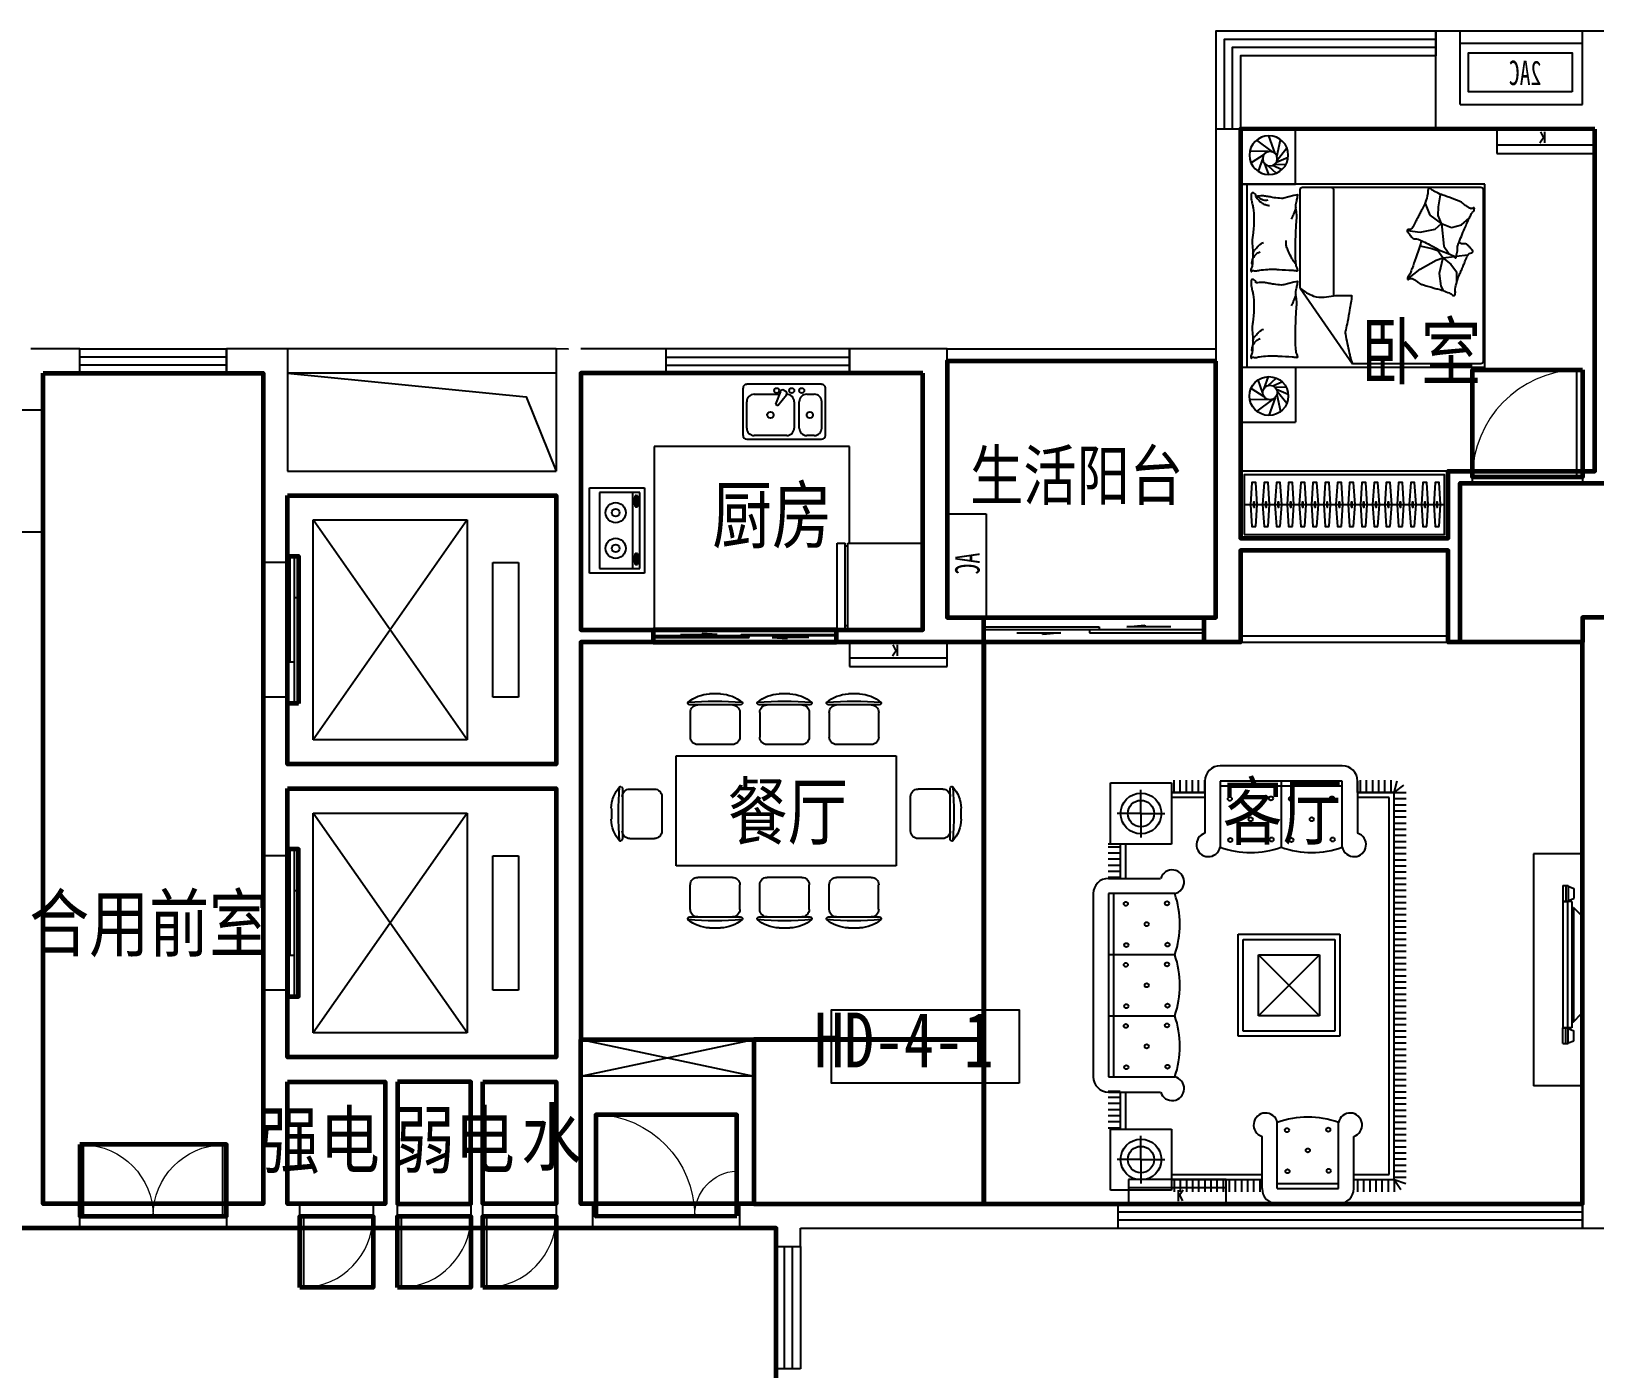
# Model space of a CAD drawing. Extents: x 952153 to 990953, y -827433 to -803533.
# Drawn here: x 971455 to 984253, y -814483 to -803533 of the extents above; entities that cross this region are included whole.
import ezdxf
from ezdxf.enums import TextEntityAlignment as Align

# ---------------------------------------------------------------- set-up
doc = ezdxf.new("R2010")
doc.units = 0
doc.header["$LTSCALE"] = 1000
doc.header["$MEASUREMENT"] = 0
doc.linetypes.add('HIDDEN', pattern=[7.5, 5, -2.5])
doc.layers.get('0').update_dxf_attribs({"linetype": 'CONTINUOUS'})
for name, color, linetype in [('Balcony(阳台)', 11, 'CONTINUOUS'), ('BATH', 8, 'CONTINUOUS'), ('Elec(电器)', 33, 'CONTINUOUS'), ('F1', 223, 'CONTINUOUS'), ('FUR', 8, 'CONTINUOUS'), ('FURN', 8, 'CONTINUOUS'), ('Furniture(家具)', 8, 'CONTINUOUS'), ('PUB_TITLE', 4, 'CONTINUOUS'), ('STAIR', 3, 'CONTINUOUS'), ('WALL', 2, 'CONTINUOUS'), ('WINDOW', 4, 'CONTINUOUS'), ('家具', 8, 'CONTINUOUS'), ('文字注明', 211, 'CONTINUOUS')]:
    doc.layers.add(name, color=color, linetype=linetype)
for name, color, linetype, lineweight in [('GT_卧室', 1, 'CONTINUOUS', 60), ('GT_厨房', 4, 'CONTINUOUS', 60), ('GT_客厅', 2, 'CONTINUOUS', 60), ('GT_水机房', 170, 'CONTINUOUS', 60), ('GT_玄关', 40, 'CONTINUOUS', 60), ('GT_电机房', 210, 'CONTINUOUS', 60), ('GT_电梯', 150, 'CONTINUOUS', 60), ('GT_过道', 30, 'CONTINUOUS', 60), ('GT_门', 245, 'CONTINUOUS', 60), ('GT_阳台', 6, 'CONTINUOUS', 60), ('GT_餐厅', 3, 'CONTINUOUS', 60), ('文字标注', 121, 'CONTINUOUS', 0)]:
    doc.layers.add(name, color=color, linetype=linetype, lineweight=lineweight)
doc.styles.add('-黑体', font='simhei.ttf', dxfattribs={"width": 0.8})
doc.styles.add('_ZBHZ', font='simhei.ttf', dxfattribs={"width": 0.8})
doc.styles.add('DIM_FONT', font='ZBTXT.shx', dxfattribs={"width": 0.8})

# ---------------------------------------------------------------- blocks, each defined once
blk = doc.blocks.new('_LIFTD')
for points in [[(-0.548, -0.602), (-0.548, -0.774), (0.241, -0.774), (0.241, -0.602), (-0.548, -0.602)], [(-0.241, -0.784), (-0.241, -0.955), (0.548, -0.955), (0.548, -0.784), (-0.241, -0.784)]]:
    blk.add_lwpolyline(points)
blk = doc.blocks.new('M_C30XGI')
for p, q in [((-689, 1088), (-589, 1088)), ((-57, 1088), (42, 1088)), ((574, 1088), (673, 1088)), ((-869, 988), (-409, 988)), ((-864, 920), (-864, 695)), ((-414, 920), (-414, 695)), ((-238, 988), (222, 988)), ((-233, 920), (-233, 695)), ((217, 920), (217, 695)), ((394, 988), (854, 988)), ((399, 920), (399, 695)), ((849, 920), (849, 695)), ((-797, 628), (-482, 628)), ((-165, 628), (150, 628)), ((466, 628), (781, 628)), ((-1023, 524), (-1023, -476)), ((977, 524), (-1023, 524)), ((977, -476), (977, 524)), ((-1514, -232), (-1514, 228)), ((-1447, 223), (-1222, 223)), ((-1154, -160), (-1154, 155)), ((1107, 155), (1107, -160)), ((1400, 223), (1175, 223)), ((1467, 228), (1467, -232)), ((-1614, -52), (-1614, 47)), ((1567, 47), (1567, -52)), ((-1447, -227), (-1222, -227)), ((1400, -227), (1175, -227)), ((-1023, -476), (977, -476)), ((-864, -873), (-864, -648)), ((-482, -580), (-797, -580)), ((-414, -873), (-414, -648)), ((-233, -873), (-233, -648)), ((150, -580), (-165, -580)), ((217, -873), (217, -648)), ((399, -873), (399, -648)), ((781, -580), (466, -580)), ((849, -873), (849, -648)), ((-409, -940), (-869, -940)), ((222, -940), (-238, -940)), ((854, -940), (394, -940)), ((-589, -1040), (-689, -1040)), ((42, -1040), (-57, -1040)), ((673, -1040), (574, -1040))]:
    blk.add_line(p, q)
for centre, radius, start, end in [((-878, 1004), 10, 130.7265, 202.67), ((-869, 1008), 20, 202.67, 270), ((-679, 772), 316, 91.7651, 130.7265), ((-639, -1690), 2713, 84.8023, 95.1977), ((-599, 772), 316, 49.2735, 88.2349), ((-409, 1008), 20, 270, 337.33), ((-400, 1004), 10, 337.33, 49.2735), ((-247, 1004), 10, 130.7265, 202.67), ((-238, 1008), 20, 202.67, 270), ((-48, 772), 316, 91.7651, 130.7265), ((-8, -1690), 2713, 84.8023, 95.1977), ((32, 772), 316, 49.2735, 88.2349), ((222, 1008), 20, 270, 337.33), ((232, 1004), 10, 337.33, 49.2735), ((384, 1004), 10, 130.7265, 202.67), ((394, 1008), 20, 202.67, 270), ((584, 772), 316, 91.7651, 130.7265), ((624, -1690), 2713, 84.8023, 95.1977), ((664, 772), 316, 49.2735, 88.2349), ((854, 1008), 20, 270, 337.33), ((863, 1004), 10, 337.33, 49.2735), ((-797, 920), 67.5, 90, 180), ((-482, 920), 67.5, 0, 90), ((-165, 920), 67.5, 90, 180), ((150, 920), 67.5, 0, 90), ((466, 920), 67.5, 90, 180), ((781, 920), 67.5, 0, 90), ((-797, 695), 67.5, 180, 270), ((-482, 695), 67.5, 270, 0), ((-165, 695), 67.5, 180, 270), ((150, 695), 67.5, 270, 0), ((466, 695), 67.5, 180, 270), ((781, 695), 67.5, 270, 0), ((-1299, 38), 316, 139.2735, 178.2349), ((1164, -2), 2713, 174.8023, 185.1977), ((-1530, 237), 10, 67.33, 139.2735), ((-1534, 228), 20, 0, 67.33), ((-1447, 155), 67.5, 90, 180), ((-1222, 155), 67.5, 0, 90), ((1175, 155), 67.5, 90, 180), ((1400, 155), 67.5, 0, 90), ((1487, 228), 20, 112.67, 180), ((1484, 237), 10, 40.7265, 112.67), ((-1210, -2), 2713, 354.8023, 5.1977), ((1252, 38), 316, 1.7651, 40.7265), ((-1299, -42), 316, 181.7651, 220.7265), ((1252, -42), 316, 319.2735, 358.2349), ((-1530, -241), 10, 220.7265, 292.67), ((-1534, -232), 20, 292.67, 0), ((-1447, -160), 67.5, 180, 270), ((-1222, -160), 67.5, 270, 0), ((1175, -160), 67.5, 180, 270), ((1400, -160), 67.5, 270, 0), ((1487, -232), 20, 180, 247.33), ((1484, -241), 10, 247.33, 319.2735), ((-797, -648), 67.5, 90, 180), ((-482, -648), 67.5, 0, 90), ((-165, -648), 67.5, 90, 180), ((150, -648), 67.5, 0, 90), ((466, -648), 67.5, 90, 180), ((781, -648), 67.5, 0, 90), ((-869, -960), 20, 90, 157.33), ((-878, -957), 10, 157.33, 229.2735), ((-679, -725), 316, 229.2735, 268.2349), ((-639, 1737), 2713, 264.8023, 275.1977), ((-797, -873), 67.5, 180, 270), ((-599, -725), 316, 271.7651, 310.7265), ((-482, -873), 67.5, 270, 0), ((-409, -960), 20, 22.67, 90), ((-400, -957), 10, 310.7265, 22.67), ((-247, -957), 10, 157.33, 229.2735), ((-238, -960), 20, 90, 157.33), ((-8, 1737), 2713, 264.8023, 275.1977), ((-48, -725), 316, 229.2735, 268.2349), ((-165, -873), 67.5, 180, 270), ((32, -725), 316, 271.7651, 310.7265), ((150, -873), 67.5, 270, 0), ((222, -960), 20, 22.67, 90), ((232, -957), 10, 310.7265, 22.67), ((384, -957), 10, 157.33, 229.2735), ((394, -960), 20, 90, 157.33), ((584, -725), 316, 229.2735, 268.2349), ((624, 1737), 2713, 264.8023, 275.1977), ((466, -873), 67.5, 180, 270), ((664, -725), 316, 271.7651, 310.7265), ((781, -873), 67.5, 270, 0), ((854, -960), 20, 22.67, 90), ((863, -957), 10, 310.7265, 22.67)]:
    blk.add_arc(centre, radius, start, end)
at = {"width": 0.8, "flags": 9}
for tag in ['XSIZE', 'YSIZE']:
    blk.add_attdef(tag, (0, 0), '', height=0.5, dxfattribs=at)
blk = doc.blocks.new('A$C6CA9292A')
at = {"layer": 'FURN'}
for p, q in [((2039, 3587), (1039, 3587)), ((663, 3368), (663, 3468)), ((713, 3368), (713, 3468)), ((763, 3368), (763, 3468)), ((813, 3368), (813, 3468)), ((863, 3368), (863, 3468)), ((913, 3368), (913, 3468)), ((914, 3462), (914, 3035)), ((2039, 3462), (1039, 3462)), ((1039, 3462), (1039, 2920)), ((1539, 3462), (1539, 2920)), ((2039, 2920), (2039, 3462)), ((2163, 3368), (2163, 3468)), ((2164, 3462), (2164, 3035)), ((2188, 3368), (2188, 3468)), ((2238, 3368), (2238, 3468)), ((2288, 3368), (2288, 3468)), ((2338, 3368), (2338, 3468)), ((2388, 3368), (2388, 3468)), ((2438, 3368), (2438, 3468)), ((2463, 3368), (2489, 3464)), ((141, 2946), (141, 3446)), ((141, 3446), (641, 3446)), ((391, 3196), (391, 3391)), ((641, 3446), (641, 2946)), ((641, 3368), (914, 3368)), ((914, 3368), (641, 3368)), ((2039, 3420), (1039, 3420)), ((2164, 3368), (2463, 3368)), ((2463, 3368), (2164, 3368)), ((2463, 3368), (2543, 3428)), ((2463, 200), (2463, 3368)), ((2463, 3368), (2563, 3368)), ((914, 3326), (641, 3326)), ((2422, 3326), (2164, 3326)), ((2422, 241), (2422, 3326)), ((2463, 3318), (2563, 3318)), ((2463, 3268), (2563, 3268)), ((2463, 3218), (2563, 3218)), ((391, 3196), (196, 3196)), ((391, 3196), (586, 3196)), ((391, 3196), (391, 3001)), ((2463, 3168), (2563, 3168)), ((2463, 3118), (2563, 3118)), ((221, 2946), (121, 2946)), ((641, 2946), (141, 2946)), ((221, 2946), (221, 2665)), ((263, 2946), (263, 2665)), ((2463, 3068), (2563, 3068)), ((2463, 3018), (2563, 3018)), ((2463, 2968), (2563, 2968)), ((221, 2921), (121, 2921)), ((221, 2871), (121, 2871)), ((221, 2821), (121, 2821)), ((2463, 2918), (2563, 2918)), ((2463, 2868), (2563, 2868)), ((2463, 2818), (2563, 2818)), ((221, 2771), (121, 2771)), ((221, 2721), (121, 2721)), ((2463, 2768), (2563, 2768)), ((2463, 2718), (2563, 2718)), ((221, 2671), (121, 2671)), ((125, 2665), (552, 2665)), ((2463, 2668), (2563, 2668)), ((2463, 2618), (2563, 2618)), ((2463, 2568), (2563, 2568)), ((0, 2540), (0, 1040)), ((667, 2540), (125, 2540)), ((125, 2540), (125, 1040)), ((167, 2540), (167, 1040)), ((2463, 2518), (2563, 2518)), ((2463, 2468), (2563, 2468)), ((2463, 2418), (2563, 2418)), ((2463, 2368), (2563, 2368)), ((2463, 2318), (2563, 2318)), ((1186, 2207), (2019, 2207)), ((1186, 1374), (1186, 2207)), ((2019, 2207), (2019, 1374)), ((2463, 2268), (2563, 2268)), ((2463, 2218), (2563, 2218)), ((1227, 2165), (1977, 2165)), ((1227, 1415), (1227, 2165)), ((1977, 2165), (1977, 1415)), ((2463, 2168), (2563, 2168)), ((2463, 2118), (2563, 2118)), ((2463, 2068), (2563, 2068)), ((667, 2040), (125, 2040)), ((1352, 2040), (1852, 2040)), ((1352, 1540), (1352, 2040)), ((1352, 2040), (1852, 1540)), ((1352, 1540), (1852, 2040)), ((1852, 2040), (1852, 1540)), ((2463, 2018), (2563, 2018)), ((2463, 1968), (2563, 1968)), ((2463, 1918), (2563, 1918)), ((2463, 1868), (2563, 1868)), ((2463, 1818), (2563, 1818)), ((2463, 1768), (2563, 1768)), ((2463, 1718), (2563, 1718)), ((2463, 1668), (2563, 1668)), ((125, 1540), (667, 1540)), ((1852, 1540), (1352, 1540)), ((2463, 1618), (2563, 1618)), ((2463, 1568), (2563, 1568)), ((1977, 1415), (1227, 1415)), ((2463, 1518), (2563, 1518)), ((2463, 1468), (2563, 1468)), ((2463, 1418), (2563, 1418)), ((2019, 1374), (1186, 1374)), ((2463, 1368), (2563, 1368)), ((2463, 1318), (2563, 1318)), ((2463, 1268), (2563, 1268)), ((2463, 1218), (2563, 1218)), ((2463, 1168), (2563, 1168)), ((125, 1040), (667, 1040)), ((2463, 1118), (2563, 1118)), ((2463, 1068), (2563, 1068)), ((221, 921), (121, 921)), ((125, 915), (552, 915)), ((221, 915), (221, 613)), ((263, 915), (263, 613)), ((2463, 1018), (2563, 1018)), ((2463, 968), (2563, 968)), ((2463, 918), (2563, 918)), ((221, 871), (121, 871)), ((221, 821), (121, 821)), ((221, 771), (121, 771)), ((2463, 868), (2563, 868)), ((2463, 818), (2563, 818)), ((221, 721), (121, 721)), ((221, 671), (121, 671)), ((1507, 125), (1507, 667)), ((2007, 125), (2007, 667)), ((2463, 768), (2563, 768)), ((2463, 718), (2563, 718)), ((2463, 668), (2563, 668)), ((221, 621), (121, 621)), ((141, 113), (141, 613)), ((141, 613), (641, 613)), ((391, 363), (391, 558)), ((641, 613), (641, 113)), ((1382, 125), (1382, 552)), ((2132, 125), (2132, 552)), ((2463, 618), (2563, 618)), ((2463, 568), (2563, 568)), ((2463, 518), (2563, 518)), ((2463, 468), (2563, 468)), ((2463, 418), (2563, 418)), ((391, 363), (196, 363)), ((391, 363), (391, 168)), ((391, 363), (586, 363)), ((2463, 368), (2563, 368)), ((2463, 318), (2563, 318)), ((2463, 268), (2563, 268)), ((641, 241), (1382, 241)), ((641, 200), (1382, 200)), ((663, 200), (663, 100)), ((713, 200), (713, 100)), ((763, 200), (763, 100)), ((813, 200), (813, 100)), ((863, 200), (863, 100)), ((913, 200), (913, 100)), ((963, 200), (963, 100)), ((1013, 200), (1013, 100)), ((1063, 200), (1063, 100)), ((1113, 200), (1113, 100)), ((1163, 200), (1163, 100)), ((1213, 200), (1213, 100)), ((1263, 200), (1263, 100)), ((1313, 200), (1313, 100)), ((1363, 200), (1363, 100)), ((1507, 167), (2007, 167)), ((2132, 241), (2422, 241)), ((2132, 200), (2463, 200)), ((2163, 200), (2163, 100)), ((2213, 200), (2213, 100)), ((2263, 200), (2263, 100)), ((2313, 200), (2313, 100)), ((2363, 200), (2363, 100)), ((2413, 200), (2413, 100)), ((2463, 218), (2563, 218)), ((2463, 200), (2519, 117)), ((2463, 200), (2558, 168)), ((2463, 200), (2463, 100)), ((641, 113), (141, 113)), ((1507, 125), (2007, 125)), ((1507, 0), (2007, 0))]:
    blk.add_line(p, q, dxfattribs=at)
for centre, radius in [((391, 3196), 167), ((1118, 3316), 16.7), ((1455, 3320), 16.7), ((1618, 3316), 16.7), ((1955, 3320), 16.7), ((391, 3196), 108), ((1289, 3149), 16.7), ((1789, 3149), 16.7), ((1122, 2979), 16.7), ((1460, 2983), 16.7), ((1622, 2979), 16.7), ((1960, 2983), 16.7), ((267, 2457), 16.7), ((604, 2461), 16.7), ((438, 2290), 16.7), ((271, 2119), 16.7), ((608, 2123), 16.7), ((267, 1957), 16.7), ((604, 1961), 16.7), ((438, 1790), 16.7), ((271, 1619), 16.7), ((608, 1623), 16.7), ((267, 1457), 16.7), ((604, 1461), 16.7), ((438, 1290), 16.7), ((271, 1119), 16.7), ((608, 1123), 16.7), ((391, 363), 167), ((1586, 604), 16.7), ((1924, 608), 16.7), ((391, 363), 108), ((1757, 438), 16.7), ((1590, 267), 16.7), ((1928, 271), 16.7)]:
    blk.add_circle(centre, radius, dxfattribs=at)
for centre, radius, start, end in [((1039, 3462), 125, 90, 180), ((2039, 3462), 125, 0, 90), ((943, 2941), 98.2, 107.205, 347.5934), ((2135, 2941), 98.2, 192.4066, 72.795), ((1289, 3627), 750, 250.5288, 289.4712), ((1789, 3627), 750, 250.5288, 289.4712), ((646, 2636), 98.2, 282.4066, 162.795), ((125, 2540), 125, 90, 180), ((-40, 2290), 750, 340.5288, 19.4712), ((-40, 1790), 750, 340.5288, 19.4712), ((-40, 1290), 750, 340.5288, 19.4712), ((125, 1040), 125, 180, 270), ((646, 944), 98.2, 197.205, 77.5934), ((1411, 646), 98.2, 12.4066, 252.795), ((1757, -40), 750, 70.5288, 109.4712), ((2103, 646), 98.2, 287.205, 167.5934), ((1507, 125), 125, 180, 270), ((2007, 125), 125, 270, 0)]:
    blk.add_arc(centre, radius, start, end, dxfattribs=at)
at = {"linetype": 'ByBlock', "style": 'DIM_FONT', "width": 0.8, "flags": 9}
for tag in ['XSIZE', 'YSIZE']:
    blk.add_attdef(tag, (2019, 1790), '', height=0.5, rotation=180, dxfattribs=at)
blk = doc.blocks.new('A$C67170A1A')
for p, q in [((0, 2200), (0, 300)), ((1, 2200), (400, 2200)), ((400, 2200), (400, 300)), ((116, 1933), (71, 1915)), ((161, 1940), (116, 1940)), ((116, 1940), (116, 1810)), ((137, 1940), (137, 1810)), ((161, 1940), (161, 1810)), ((71, 1915), (71, 1834)), ((116, 1817), (71, 1834)), ((86, 1810), (86, 775)), ((86, 1810), (161, 1810)), ((161, 1810), (116, 1810)), ((123, 1810), (123, 775)), ((161, 1810), (161, 775)), ((73, 1761), (11, 1697)), ((11, 1697), (11, 888)), ((73, 1761), (73, 823)), ((86, 1761), (73, 1761)), ((73, 823), (11, 888)), ((86, 823), (73, 823)), ((86, 775), (161, 775)), ((161, 775), (116, 775)), ((116, 645), (116, 775)), ((137, 645), (137, 775)), ((161, 645), (161, 775)), ((116, 768), (71, 750)), ((71, 669), (71, 750)), ((116, 652), (71, 669)), ((161, 645), (116, 645)), ((0, 300), (400, 300))]:
    blk.add_line(p, q)
blk = doc.blocks.new('*U45')
at = {"linetype": 'HIDDEN', "ltscale": 0.3}
blk.add_line((0, -117), (800, -117), dxfattribs=at)
for p, q in [((408, -137), (408, -227)), ((448, -138), (408, -196)), ((445, -226), (420, -178))]:
    blk.add_line(p, q)
blk.add_lwpolyline([(800, -50), (0, -50), (0, -250), (800, -250)], close=True, dxfattribs=at)
blk = doc.blocks.new('A$C20217E62')
at = {"layer": 'F1'}
for p, q in [((0, 419), (0, 31)), ((644, 450), (31, 450)), ((306, 391), (267, 287)), ((335, 402), (350, 393)), ((675, 31), (675, 419)), ((31, 92), (31, 307)), ((92, 368), (298, 368)), ((267, 287), (285, 277)), ((285, 277), (355, 363)), ((419, 307), (419, 92)), ((460, 92), (460, 307)), ((522, 368), (583, 368)), ((644, 307), (644, 92)), ((31, 0), (644, 0)), ((358, 31), (92, 31)), ((583, 31), (522, 31))]:
    blk.add_line(p, q, dxfattribs=at)
for centre, radius in [((276, 399), 20.5), ((399, 399), 20.5), ((481, 399), 20.5), ((225, 199), 25.6), ((547, 199), 25.6)]:
    blk.add_circle(centre, radius, dxfattribs=at)
for centre, radius, start, end in [((31, 419), 30.7, 90, 180), ((325, 384), 20.5, 60, 159.4623), ((340, 376), 20.5, 320.5377, 60), ((644, 419), 30.7, 360, 90), ((92, 307), 61.4, 90, 180), ((358, 307), 61.4, 360, 90), ((522, 307), 61.4, 90, 180), ((583, 307), 61.4, 360, 90), ((31, 31), 30.7, 180, 270), ((92, 92), 61.4, 180, 270), ((358, 92), 61.4, 270, 360), ((522, 92), 61.4, 180, 270), ((583, 92), 61.4, 270, 360), ((644, 31), 30.7, 270, 360)]:
    blk.add_arc(centre, radius, start, end, dxfattribs=at)
blk = doc.blocks.new('A$C179D235A')
at = {"layer": 'BATH'}
for p, q in [((0, 0), (0, 450)), ((0, 450), (700, 450)), ((700, 450), (700, 0)), ((40, 370), (40, 40)), ((660, 370), (40, 370)), ((660, 40), (660, 370)), ((40, 96), (660, 96)), ((40, 40), (660, 40)), ((71, 73), (71, 62)), ((146, 64), (82, 64)), ((82, 64), (82, 47)), ((82, 47), (146, 47)), ((146, 47), (146, 64)), ((163, 72), (163, 62)), ((544, 73), (544, 62)), ((555, 64), (555, 47)), ((619, 64), (555, 64)), ((555, 47), (619, 47)), ((619, 47), (619, 64)), ((636, 72), (636, 62)), ((700, 0), (0, 0))]:
    blk.add_line(p, q, dxfattribs=at)
for centre, radius in [((204, 237), 82.5), ((204, 237), 31.6), ((496, 237), 82.5), ((496, 237), 31.6)]:
    blk.add_circle(centre, radius, dxfattribs=at)
for centre, radius, start, end in [((75, 72), 4.03, 121.9106, 180), ((75, 72), 4.03, 180, 197.9454), ((75, 62), 4.03, 121.9106, 180), ((75, 62), 4.03, 180, 238.0894), ((95, 41), 41.3, 104.4631, 121.9106), ((95, 30), 41.3, 104.4631, 121.9106), ((95, 93), 41.3, 238.0894, 251.0845), ((108, -11), 94.4, 96.0983, 104.4631), ((108, -21), 94.4, 96.0983, 104.4631), ((117, -93), 177, 90, 96.0983), ((117, -104), 177, 90, 96.0983), ((117, -93), 177, 83.9017, 90), ((117, -104), 177, 83.9017, 90), ((126, -11), 94.4, 75.5369, 83.9017), ((126, -21), 94.4, 75.5369, 83.9017), ((126, 145), 94.4, 282.4611, 284.4631), ((139, 41), 41.3, 58.0894, 75.5369), ((139, 30), 41.3, 58.0894, 75.5369), ((139, 93), 41.3, 284.4631, 301.9106), ((159, 72), 4.03, 0, 58.0894), ((159, 62), 4.03, 360, 58.0894), ((159, 62), 4.03, 301.9106, 360), ((548, 72), 4.03, 121.9106, 180), ((548, 72), 4.03, 180, 197.9454), ((548, 62), 4.03, 121.9106, 180), ((548, 62), 4.03, 180, 238.0894), ((568, 41), 41.3, 104.4631, 121.9106), ((568, 30), 41.3, 104.4631, 121.9106), ((568, 93), 41.3, 238.0894, 251.0845), ((581, -11), 94.4, 96.0983, 104.4631), ((581, -21), 94.4, 96.0983, 104.4631), ((590, -93), 177, 90, 96.0983), ((590, -104), 177, 90, 96.0983), ((590, -93), 177, 83.9017, 90), ((590, -104), 177, 83.9017, 90), ((599, -11), 94.4, 75.5369, 83.9017), ((599, -21), 94.4, 75.5369, 83.9017), ((599, 145), 94.4, 282.4611, 284.4631), ((612, 41), 41.3, 58.0894, 75.5369), ((612, 30), 41.3, 58.0894, 75.5369), ((612, 93), 41.3, 284.4631, 301.9106), ((632, 72), 4.03, 0, 58.0894), ((632, 62), 4.03, 0, 58.0894), ((632, 62), 4.03, 301.9106, 360)]:
    blk.add_arc(centre, radius, start, end, dxfattribs=at)
blk = doc.blocks.new('_E10NWL')
for p, q in [((-275, 0), (275, 0)), ((-275, -482), (-275, 0)), ((275, 0), (275, -482)), ((275, -482), (-275, -482)), ((-275, -550), (-275, -499)), ((275, -499), (-275, -499)), ((-257, -482), (-257, -499)), ((257, -482), (257, -499)), ((275, -499), (275, -550)), ((275, -550), (-275, -550))]:
    blk.add_line(p, q)
at = {"style": 'DIM_FONT', "width": 0.8, "flags": 9}
for tag in ['XSIZE', 'YSIZE']:
    blk.add_attdef(tag, (0, 0), '', height=0.5, dxfattribs=at)
blk = doc.blocks.new('空调室外机1')
at = {"ltscale": 0.5}
blk.add_lwpolyline([(0, -320), (850, -320), (850, 0), (0, 0)], close=True, dxfattribs=at)
at = {"ltscale": 0.5, "style": '_ZBHZ', "width": 0.65}
blk.add_text('2AC', height=200, dxfattribs=at).set_placement((253, -265))
blk = doc.blocks.new('*U46')
blk.add_line((-970, -275), (670, -275))
for points in [[(-1000, 0), (700, 0), (700, -550), (-1000, -550)], [(-970, -30), (670, -30), (670, -520), (-970, -520)]]:
    blk.add_lwpolyline(points, close=True)
at = {"elevation": 0}
for points in [[(-874, -95), (-862, -275), (-874, -455), (-906, -455), (-918, -275), (-906, -95)], [(-774, -95), (-762, -275), (-774, -455), (-806, -455), (-818, -275), (-806, -95)], [(-674, -95), (-662, -275), (-674, -455), (-706, -455), (-718, -275), (-706, -95)], [(-574, -95), (-562, -275), (-574, -455), (-606, -455), (-618, -275), (-606, -95)], [(-474, -95), (-462, -275), (-474, -455), (-506, -455), (-518, -275), (-506, -95)], [(-374, -95), (-362, -275), (-374, -455), (-406, -455), (-418, -275), (-406, -95)], [(-274, -95), (-262, -275), (-274, -455), (-306, -455), (-318, -275), (-306, -95)], [(-174, -95), (-162, -275), (-174, -455), (-206, -455), (-218, -275), (-206, -95)], [(-74, -95), (-62, -275), (-74, -455), (-106, -455), (-118, -275), (-106, -95)], [(26, -95), (38, -275), (26, -455), (-6, -455), (-18, -275), (-6, -95)], [(126, -95), (138, -275), (126, -455), (94, -455), (82, -275), (94, -95)], [(226, -95), (238, -275), (226, -455), (194, -455), (182, -275), (194, -95)], [(326, -95), (338, -275), (326, -455), (294, -455), (282, -275), (294, -95)], [(426, -95), (438, -275), (426, -455), (394, -455), (382, -275), (394, -95)], [(526, -95), (538, -275), (526, -455), (494, -455), (482, -275), (494, -95)], [(626, -95), (638, -275), (626, -455), (594, -455), (582, -275), (594, -95)]]:
    blk.add_lwpolyline(points, close=True, dxfattribs=at)
at = {"ltscale": 15, "elevation": 0}
for points in [[(-894, -255), (-886, -255), (-886, -295), (-894, -295)], [(-794, -255), (-786, -255), (-786, -295), (-794, -295)], [(-694, -255), (-686, -255), (-686, -295), (-694, -295)], [(-594, -255), (-586, -255), (-586, -295), (-594, -295)], [(-494, -255), (-486, -255), (-486, -295), (-494, -295)], [(-394, -255), (-386, -255), (-386, -295), (-394, -295)], [(-294, -255), (-286, -255), (-286, -295), (-294, -295)], [(-194, -255), (-186, -255), (-186, -295), (-194, -295)], [(-94, -255), (-86, -255), (-86, -295), (-94, -295)], [(6, -255), (14, -255), (14, -295), (6, -295)], [(106, -255), (114, -255), (114, -295), (106, -295)], [(206, -255), (214, -255), (214, -295), (206, -295)], [(306, -255), (314, -255), (314, -295), (306, -295)], [(406, -255), (414, -255), (414, -295), (406, -295)], [(506, -255), (514, -255), (514, -295), (506, -295)], [(606, -255), (614, -255), (614, -295), (606, -295)]]:
    blk.add_lwpolyline(points, close=True, dxfattribs=at)
blk = doc.blocks.new('*U42')
at = {"linetype": 'HIDDEN', "ltscale": 0.3}
blk.add_line((0, -117), (800, -117), dxfattribs=at)
for p, q in [((408, -137), (408, -227)), ((448, -138), (408, -196)), ((445, -226), (420, -178))]:
    blk.add_line(p, q)
blk.add_lwpolyline([(800, -50), (0, -50), (0, -250), (800, -250)], close=True, dxfattribs=at)
blk = doc.blocks.new('M_C54TQD')
for p, q in [((0, -52), (1500, -52)), ((26, -509), (26, -1968)), ((853, -489), (46, -489)), ((853, -489), (1472, -916)), ((46, -761), (915, -761)), ((1472, -1968), (1472, -916)), ((381, -1368), (395, -1471)), ((778, -1368), (698, -1472)), ((161, -1514), (137, -1518)), ((255, -1552), (161, -1514)), ((395, -1471), (369, -1593)), ((528, -1559), (509, -1470)), ((698, -1472), (623, -1603)), ((90, -1638), (87, -1645)), ((188, -1621), (90, -1638)), ((257, -1618), (188, -1621)), ((324, -1645), (255, -1552)), ((324, -1645), (257, -1618)), ((369, -1593), (324, -1645)), ((324, -1645), (510, -1664)), ((324, -1645), (355, -1728)), ((548, -1617), (528, -1559)), ((605, -1658), (548, -1617)), ((605, -1658), (594, -1752)), ((623, -1603), (605, -1658)), ((605, -1658), (734, -1626)), ((605, -1658), (655, -1721)), ((734, -1626), (837, -1640)), ((837, -1640), (873, -1660)), ((355, -1728), (335, -1810)), ((510, -1664), (560, -1700)), ((560, -1700), (572, -1709)), ((592, -1767), (580, -1861)), ((655, -1721), (720, -1769)), ((720, -1769), (813, -1769)), ((335, -1810), (281, -1873)), ((46, -1988), (1452, -1988))]:
    blk.add_line(p, q)
blk.add_lwpolyline([(0, -2000), (0, 0), (1500, 0), (1500, -2000)], close=True)
for points in [[(101, -127, -0.263368), (73, -108, -0.494818), (82, -89, -0.049225), (100, -88, -0.036831), (124, -89, -0.031893), (161, -97, 0.035782), (195, -104, 0.032941), (285, -110, 0.026564), (396, -104, 0.017905), (434, -99, -0.033397), (454, -97, -0.03204), (491, -97, 0.018442), (555, -101, 0.010837), (620, -100, 0.014624), (668, -97, 0.111249), (691, -89, -0.153708), (708, -86, -0.076444), (715, -87, -0.215512), (717, -89, -0.585858), (714, -92, 0.363489), (709, -95, 0.191716), (709, -106, -0.129675), (711, -123, -0.01735), (708, -140, 0.019326), (706, -155, 0.018818), (699, -223, 0.021828), (698, -283, 0.006204), (700, -316, 0.001963), (706, -423, 0.028341), (710, -459, -0.117014), (709, -468, -0.36606), (708, -469, -0.03973), (694, -466, -0.048309), (681, -461, 0.062981), (670, -457, 0.04058), (647, -454, 0.014345), (580, -451, 0.005484), (454, -452, 0.007153), (358, -455, 0.008762), (316, -458, -0.008153), (270, -461, -0.06251), (213, -456, 0.078669), (167, -454, 0.047825), (145, -459, -0.034494), (114, -466, -0.023571), (89, -469, -0.510228), (88, -468), (95, -438), (116, -356, 0.073041), (118, -336, 0.023305), (112, -275, 0.018299), (108, -252, -0.01097), (101, -214, -0.042281), (98, -180, -0.027201), (101, -126)], [(101, -127, -0.077379), (136, -152, -0.077379), (161, -187, -0.047525), (171, -211, -0.047525), (176, -238)], [(575, -101, 0.027842), (551, -111, 0.048685), (539, -119, 0.023666), (511, -144, 0.031223), (492, -164, 0.046801), (486, -172, 0.023191), (478, -189)], [(657, -95, 0.088153), (622, -98, 0.088153), (591, -114, 0.077547), (569, -135, 0.077547), (555, -162)], [(810, -127, -0.263368), (782, -108, -0.494818), (791, -89, -0.049225), (809, -88, -0.036831), (833, -89, -0.031893), (871, -97, 0.035782), (905, -104, 0.032941), (994, -110, 0.026564), (1106, -104, 0.017905), (1143, -99, -0.033397), (1163, -97, -0.03204), (1200, -97, 0.018442), (1265, -101, 0.010837), (1329, -100, 0.014624), (1377, -97, 0.111249), (1400, -89, -0.153708), (1417, -86, -0.076444), (1424, -87, -0.215512), (1426, -89, -0.585858), (1423, -92, 0.363489), (1419, -95, 0.191716), (1419, -106, -0.129675), (1421, -123, -0.01735), (1418, -140, 0.019326), (1415, -155, 0.018818), (1408, -223, 0.021828), (1407, -283, 0.006204), (1409, -316, 0.001963), (1415, -423, 0.028341), (1419, -459, -0.117014), (1419, -468, -0.36606), (1417, -469, -0.03973), (1404, -466, -0.048309), (1390, -461, 0.062981), (1379, -457, 0.04058), (1356, -454, 0.014345), (1289, -451, 0.005484), (1164, -452, 0.007153), (1067, -455, 0.008762), (1025, -458, -0.008153), (979, -461, -0.06251), (922, -456, 0.078669), (877, -454, 0.047825), (854, -459, -0.034494), (823, -466, -0.023571), (798, -469, -0.510228), (797, -468), (805, -438), (825, -356, 0.073041), (827, -336, 0.023305), (821, -275, 0.018299), (817, -252, -0.01097), (810, -214, -0.042281), (807, -180, -0.027201), (810, -126)], [(1284, -101, 0.027842), (1260, -111, 0.048685), (1248, -119, 0.023666), (1220, -144, 0.031223), (1201, -164, 0.046801), (1196, -172, 0.023191), (1188, -189)], [(1366, -95, 0.088153), (1332, -98, 0.088153), (1300, -114, 0.077547), (1279, -135, 0.077547), (1265, -162)], [(99, -143, -0.05369), (114, -156, -0.070312), (122, -168, -0.015448), (125, -177, -0.013244), (129, -187, -0.082127), (132, -205, -0.064164), (129, -228)], [(661, -455, 0.016108), (622, -429, 0.024599), (595, -414, 0.009477), (546, -391, 0.015937), (516, -378, 0.072521), (500, -375, 0.033339), (463, -375)], [(191, -454, 0.009729), (219, -445, 0.009729), (246, -435, 0.007971), (267, -426, 0.007971), (289, -416)], [(853, -489, -0.085272), (917, -599, -0.124044), (926, -686), (912, -782), (914, -912)], [(901, -454, 0.009729), (928, -445, 0.009729), (955, -435, 0.007971), (977, -426, 0.007971), (998, -416)], [(914, -912, 0.007867), (1032, -894, 0.009508), (1128, -876, 0.006616), (1193, -862, -0.023828), (1212, -858, -0.080713), (1230, -859, -0.009591), (1383, -891, -0.013133), (1416, -899, -0.007859), (1472, -916)], [(464, -1480, 0.025626), (476, -1478, 0.0108), (605, -1436, 0.00456), (692, -1405, 0.01125), (727, -1391, 0.069394), (746, -1380, -0.079756), (763, -1371, -0.106399), (778, -1368, -0.328642), (782, -1372, -0.299547), (779, -1378, 0.189917), (774, -1387, 0.033518), (773, -1397, 0.075627), (773, -1402, 0.053489), (776, -1410, 0.017838), (788, -1432, 0.038394), (805, -1456, -0.059529), (816, -1472, -0.035943), (826, -1498, -0.011245), (852, -1585, -0.006203), (862, -1624, 0.010783), (868, -1647, 0.019485), (873, -1660, 0.005062), (892, -1710, 0.101392), (909, -1736, -0.223768), (914, -1749, -0.25558), (911, -1754, -0.081563), (895, -1759, -0.071805), (878, -1759, 0.069985), (861, -1759, 0.03546), (801, -1772, 0.029432), (732, -1797, 0.001554), (699, -1811, -0.00152), (665, -1826, -0.004735), (629, -1840, 0.00382), (586, -1859, 0.296001), (564, -1891, -0.649774), (542, -1900, -0.02319), (538, -1895, 0.0288), (534, -1892, 0.005727), (527, -1886, -0.004358), (519, -1878, -0.027528), (502, -1861, -0.046214), (493, -1850, -0.194121), (490, -1833, 0.133719), (489, -1809, 0.005779), (482, -1787, 0.008882)]]:
    blk.add_lwpolyline(points, format="xyb")
blk.add_lwpolyline([(58, -1583, 0.101392), (40, -1559, -0.223768), (34, -1546, -0.25558), (36, -1541, -0.081563), (52, -1535, -0.071805), (69, -1534, 0.069985), (86, -1532, 0.03546), (145, -1515, 0.029432), (211, -1485, 0.001554), (244, -1468, -0.00152), (276, -1451, -0.004735), (311, -1433, 0.00382), (353, -1412, 0.296001), (372, -1378, -0.649774), (393, -1367, -0.02319), (398, -1372, 0.0288), (402, -1375, 0.005727), (409, -1380, -0.004358), (418, -1387, -0.027528), (436, -1403, -0.046214), (445, -1414, -0.194121), (450, -1430, 0.133719), (453, -1454, 0.011505), (471, -1496, 0.008882), (497, -1550, 0.012426), (535, -1618, -0.033612), (547, -1644), (570, -1701), (588, -1744, 0.224341), (603, -1757, -0.722772), (603, -1766, -0.103513), (599, -1767, 0.053465), (592, -1767, 0.030109), (569, -1772, -0.031436), (547, -1776, -0.05324), (532, -1776, 0.05518), (517, -1777, 0.056271), (492, -1783, 0.0108), (366, -1835, 0.00456), (281, -1873, 0.01125), (247, -1889, 0.069394), (229, -1902, -0.079756), (213, -1912, -0.106399), (199, -1915, -0.328642), (195, -1912, -0.299547), (196, -1906, 0.189917), (201, -1896, 0.033518), (202, -1886, 0.075627), (201, -1882, 0.053489), (197, -1874, 0.017838), (184, -1853, 0.038394), (165, -1830, -0.059529), (153, -1815, -0.035943), (140, -1790, -0.011245), (108, -1705, -0.006203), (95, -1667, 0.010783), (87, -1645, 0.019485), (82, -1632, 0.005062)], format="xyb", close=True)
for centre, start, end in [((46, -509), 90, 180), ((46, -741), 180, 270), ((46, -1968), 180, 270), ((1452, -1968), 270, 360)]:
    blk.add_arc(centre, 20, start, end)
at = {"style": 'DIM_FONT', "width": 0.8, "flags": 9}
for tag in ['XSIZE', 'YSIZE']:
    blk.add_attdef(tag, (0, 0), '', height=0.5, dxfattribs=at)
blk = doc.blocks.new('A$C332848BE')
for p, q in [((450, 450), (0, 450)), ((0, 0), (0, 450)), ((167, 251), (218, 394)), ((450, 450), (450, 0)), ((150, 195), (70, 295)), ((152, 223), (121, 362)), ((188, 263), (315, 360)), ((223, 265), (372, 268)), ((155, 180), (60, 220)), ((168, 163), (78, 160)), ((184, 153), (110, 119)), ((223, 150), (158, 89)), ((257, 174), (221, 77)), ((256, 242), (363, 174)), ((267, 212), (305, 104)), ((450, 0), (0, 0))]:
    blk.add_line(p, q)
for centre, radius in [((217, 236), 159), ((208, 207), 59.4)]:
    blk.add_circle(centre, radius)
blk = doc.blocks.new('空调室外机2')
at = {"ltscale": 0.5}
blk.add_lwpolyline([(0, 0), (850, 0), (850, 320), (0, 320)], close=True, dxfattribs=at)
at = {"ltscale": 0.5, "style": '_ZBHZ', "width": 0.65}
blk.add_text('AC', height=200, dxfattribs=at).set_placement((319, 55))
blk = doc.blocks.new('$DorLib2D$00000001')
for p, q in [((0.45, 0.975), (0.5, 0.975)), ((0.45, 0), (0.45, 0.975)), ((0.5, 0), (0.5, 0.975)), ((0.5, 0), (0.45, 0))]:
    blk.add_line(p, q)
at = {"lineweight": 13}
blk.add_arc((0.475, 0), 0.975, 91.4693, 180, dxfattribs=at)
blk = doc.blocks.new('$TCHSYS$WIN2D')
for p, q in [((-0.5, 0.5), (0.5, 0.5)), ((-0.5, 0.5), (-0.5, -0.5)), ((0.5, 0.5), (0.5, -0.5)), ((0.5, 0.1667), (-0.5, 0.1667)), ((0.5, -0.1667), (-0.5, -0.1667)), ((-0.5, -0.5), (0.5, -0.5))]:
    blk.add_line(p, q)
blk = doc.blocks.new('$DorLib2D$00000002')
for p, q in [((-0.5, 0), (-0.5, 0.4875)), ((-0.475, 0.4875), (-0.5, 0.4875)), ((-0.475, 0), (-0.475, 0.4875)), ((0.475, 0), (0.475, 0.4875)), ((0.475, 0.4875), (0.5, 0.4875)), ((0.5, 0), (0.5, 0.4875)), ((-0.5, 0), (-0.475, 0)), ((0.5, 0), (0.475, 0))]:
    blk.add_line(p, q)
at = {"lineweight": 13}
for centre, start, end in [((-0.4875, 0), 0, 88.53072), ((0.4875, 0), 91.46928, 180)]:
    blk.add_arc(centre, 0.4875, start, end, dxfattribs=at)
blk = doc.blocks.new('$WINLIB2D$00000001')
for p, q in [((-0.5, 0.5), (0.5, 0.5)), ((-0.5, 0.5), (-0.5, -0.5)), ((0.5, -0.5), (0.5, 0.5)), ((0.5, 0.167), (-0.5, 0.167)), ((0.5, -0.167), (-0.5, -0.167)), ((-0.5, -0.5), (0.5, -0.5))]:
    blk.add_line(p, q)
blk = doc.blocks.new('$DorLib2D$00000025')
at = {"const_width": 0.02}
for points in [[(0.481, -0.001), (0.481, 0.691)], [(-0.481, 0.001), (-0.481, 0.308)]]:
    blk.add_lwpolyline(points, dxfattribs=at)
at = {"lineweight": 13}
for centre, radius, start, end in [((0.505, -0.002), 0.699, 91.9397, 179.7238), ((-0.501, 0.003), 0.307, 359.7899, 85.7508)]:
    blk.add_arc(centre, radius, start, end, dxfattribs=at)
blk = doc.blocks.new('$DorLib2D$00000131')
at = {"color": 0, "linetype": 'Continuous'}
for p, q in [((0.15, 0.125), (0.2319, 0.1973)), ((0.2319, 0.1973), (0.2319, 0.125)), ((-0.5, 0.125), (-0.5, 0)), ((0.0192, 0.125), (-0.5, 0.125)), ((0.0192, 0), (0.0192, 0.125)), ((0.35, 0.125), (0.15, 0.125)), ((-0.5, 0), (0.0192, 0)), ((-0.024, 0), (0.5, 0)), ((-0.024, -0.125), (-0.024, 0)), ((0.5, 0), (0.5, -0.125)), ((-0.35, -0.125), (-0.15, -0.125)), ((-0.2319, -0.1973), (-0.2319, -0.125)), ((-0.15, -0.125), (-0.2319, -0.1973)), ((0.5, -0.125), (-0.024, -0.125))]:
    blk.add_line(p, q, dxfattribs=at)

msp = doc.modelspace()

# ---------------------------------------------------------------- linework, layer by layer
at = {"layer": 'Balcony(阳台)'}
for p, q in [((975753, -806133, 0), (973553, -806133, 0)), ((975753, -806333, 0), (973553, -806333, 0))]:
    msp.add_line(p, q, dxfattribs=at)
at = {"layer": 'Balcony(阳台)', "elevation": 0}
msp.add_lwpolyline([(973553, -806333), (975505, -806525), (975753, -807133)], dxfattribs=at)
at = {"layer": 'FUR'}
for p, q in [((977369, -811786, 0), (975953, -811786, 0)), ((975953, -811786, 0), (977369, -812086, 0)), ((975953, -812086, 0), (977369, -811786, 0)), ((977369, -811786, 0), (977369, -812086, 0)), ((977369, -812086, 0), (975953, -812086, 0))]:
    msp.add_line(p, q, dxfattribs=at)
at = {"layer": 'Furniture(家具)'}
for p, q in [((981353, -808483, 0), (983053, -808483, 0)), ((981353, -808533, 0), (983053, -808533, 0))]:
    msp.add_line(p, q, dxfattribs=at)
at = {"layer": 'GT_卧室'}
msp.add_lwpolyline([(984253, -804333), (981353, -804332), (981353, -807683), (983053, -807683), (983053, -807133), (984253, -807133), (984253, -804333)], dxfattribs=at)
at = {"layer": 'GT_厨房'}
msp.add_lwpolyline([(978753, -806333), (975953, -806333), (975953, -808433), (978753, -808433), (978753, -806333)], dxfattribs=at)
at = {"layer": 'GT_客厅'}
msp.add_lwpolyline([(979253, -808533), (979253, -813133), (984153, -813133), (984153, -808533), (983053, -808533), (983053, -807783), (981353, -807783), (981353, -808533), (979253, -808533)], dxfattribs=at)
at = {"layer": 'GT_水机房'}
msp.add_lwpolyline([(975153, -812133), (975753, -812133), (975753, -813133), (975153, -813133), (975153, -812133)], dxfattribs=at)
at = {"layer": 'GT_玄关', "elevation": 0}
msp.add_lwpolyline([(977369, -811786), (977369, -813133), (975953, -813133), (975953, -811786), (977369, -811786)], dxfattribs=at)
at = {"layer": 'GT_电机房'}
for points in [[(973553, -812133), (974353, -812133), (974353, -813133), (973553, -813133), (973553, -812133)], [(974453, -812133), (974453, -813133), (975053, -813133), (975053, -812133), (974453, -812133)]]:
    msp.add_lwpolyline(points, dxfattribs=at)
at = {"layer": 'GT_电梯'}
for points in [[(973553, -807333), (975753, -807333), (975753, -809533), (973553, -809533), (973553, -807333)], [(973553, -809733), (975753, -809733), (975753, -811933), (973553, -811933), (973553, -809733)]]:
    msp.add_lwpolyline(points, dxfattribs=at)
at = {"layer": 'GT_过道'}
for points in [[(983153, -808533), (983153, -807233), (984953, -807233), (984953, -807133), (984353, -807133), (984353, -805533), (985953, -805533), (985953, -807233), (987253, -807233), (987253, -808333), (984153, -808333), (984153, -808533), (983153, -808533)], [(971553, -806333), (973353, -806333), (973353, -813133), (971553, -813133), (971553, -806333)], [(965553, -813333), (965553, -814633), (977553, -814633), (977553, -813333), (965553, -813333)]]:
    msp.add_lwpolyline(points, dxfattribs=at)
at = {"layer": 'GT_过道', "elevation": 0}
msp.add_lwpolyline([(977369, -811786), (977369, -813133), (979253, -813133), (979253, -811786), (977369, -811786)], dxfattribs=at)
at = {"layer": 'GT_门'}
for points in [[(984153, -806305), (984153, -807183), (983253, -807183), (983253, -806305), (984153, -806305)], [(978046, -808433), (976546, -808433), (976546, -808533), (978046, -808533), (978046, -808424)], [(981053, -808333), (981053, -808533), (979253, -808533), (979253, -808333), (981053, -808333)], [(977230, -813231), (977230, -812404), (976076, -812404), (976076, -813234), (977230, -813231)], [(971853, -812648), (971853, -813233), (973053, -813233), (973053, -812648), (971853, -812648)], [(973653, -813818), (973653, -813233), (974253, -813233), (974253, -813818), (973653, -813818)], [(974453, -813818), (974453, -813233), (975053, -813233), (975053, -813818), (974453, -813818)], [(975153, -813818), (975153, -813233), (975753, -813233), (975753, -813818), (975153, -813818)]]:
    msp.add_lwpolyline(points, dxfattribs=at)
at = {"layer": 'GT_门', "elevation": 0}
for points in [[(973644, -809035), (973553, -809035), (973553, -807830), (973644, -807830), (973644, -809035)], [(973591, -810230), (973553, -810230), (973553, -811435), (973644, -811435), (973644, -810230), (973591, -810230)]]:
    msp.add_lwpolyline(points, dxfattribs=at)
at = {"layer": 'GT_阳台', "elevation": 0}
msp.add_lwpolyline([(981153, -806233), (978953, -806233), (978953, -808333), (979253, -808333), (981153, -808333), (981153, -806233)], dxfattribs=at)
at = {"layer": 'GT_餐厅'}
msp.add_lwpolyline([(979253, -808533), (975953, -808533), (975953, -811786), (979253, -811786), (979253, -808533)], dxfattribs=at)
at = {"layer": 'PUB_TITLE'}
for p, q in [((974253, -813133, 0), (973653, -813133, 0)), ((975053, -813133, 0), (974453, -813133, 0)), ((975753, -813133, 0), (975153, -813133, 0)), ((974253, -813333, 0), (973653, -813333, 0)), ((975053, -813333, 0), (974453, -813333, 0)), ((975753, -813333, 0), (975153, -813333, 0))]:
    msp.add_line(p, q, dxfattribs=at)
at = {"layer": 'STAIR'}
for p, q in [((975023, -807533, 0), (973763, -809333, 0)), ((975023, -809333, 0), (973763, -807533, 0)), ((973763, -809333, 0), (973763, -807533, 0)), ((973763, -807533, 0), (975023, -807533, 0)), ((975023, -807533, 0), (975023, -809333, 0)), ((973553, -807883, 0), (973553, -808983, 0)), ((975233, -808983, 0), (975233, -807883, 0)), ((975233, -807883, 0), (975443, -807883, 0)), ((975443, -807883, 0), (975443, -808983, 0)), ((975443, -808983, 0), (975233, -808983, 0)), ((975023, -809333, 0), (973763, -809333, 0)), ((975023, -809933, 0), (973763, -811733, 0)), ((975023, -811733, 0), (973763, -809933, 0)), ((973763, -811733, 0), (973763, -809933, 0)), ((973763, -809933, 0), (975023, -809933, 0)), ((975023, -809933, 0), (975023, -811733, 0)), ((973553, -810283, 0), (973553, -811383, 0)), ((975233, -810283, 0), (975443, -810283, 0)), ((975233, -811383, 0), (975233, -810283, 0)), ((975443, -810283, 0), (975443, -811383, 0)), ((975443, -811383, 0), (975233, -811383, 0)), ((975023, -811733, 0), (973763, -811733, 0))]:
    msp.add_line(p, q, dxfattribs=at)
at = {"layer": 'WALL'}
for p, q in [((983153, -803533), (982953, -803533)), ((982953, -803533), (982953, -803733)), ((983153, -804133), (983153, -803533)), ((984153, -804133), (984153, -803533)), ((985153, -803533), (984153, -803533)), ((982953, -804333), (982953, -803733)), ((983153, -804133), (984153, -804133)), ((981353, -804333), (981153, -804333)), ((981153, -804333), (981153, -807783)), ((981353, -807683), (981353, -804333)), ((982953, -804333), (984253, -804333)), ((984253, -804333), (984253, -805533)), ((971853, -806133), (971453, -806133)), ((971853, -806333), (971853, -806133)), ((973553, -806133), (973053, -806133)), ((973053, -806133), (973053, -806333)), ((973553, -806133), (973553, -807133)), ((975753, -806133), (975753, -806233)), ((975853, -806134), (975753, -806133)), ((976653, -806133), (975953, -806133)), ((976653, -806333), (976653, -806133)), ((978953, -806133), (978153, -806133)), ((978153, -806133), (978153, -806333)), ((978953, -808333), (978953, -806133)), ((975753, -806233), (975753, -807133)), ((975853, -806134), (975851, -806134)), ((971553, -806333), (971853, -806333)), ((971553, -806633), (971553, -806333)), ((973053, -806333), (973353, -806333)), ((973353, -806333), (973353, -807233)), ((975953, -806333), (976653, -806333)), ((975953, -806333), (975953, -807233)), ((978153, -806333), (978753, -806333)), ((978753, -808433), (978753, -806333)), ((978753, -808433), (978753, -806333)), ((971353, -806633), (971553, -806633)), ((973553, -807133), (975753, -807133)), ((983253, -807133), (983053, -807133)), ((983053, -807683), (983053, -807133)), ((983253, -807233), (983253, -807133)), ((984253, -807133), (984153, -807133)), ((984153, -807133), (984153, -807233)), ((973353, -807233), (973353, -807883)), ((975953, -807233), (975953, -808433)), ((983153, -807233), (983253, -807233)), ((983153, -807783), (983153, -807233)), ((984153, -807233), (984253, -807233)), ((973553, -807333), (973553, -807883)), ((973553, -807333), (975753, -807333)), ((975753, -807333), (975753, -808533)), ((971553, -807633), (971353, -807633)), ((971553, -813133), (971553, -807633)), ((981153, -807783), (981153, -808333)), ((983053, -807683), (981353, -807683)), ((983053, -807783), (981353, -807783)), ((981353, -807783), (981353, -808533)), ((983053, -808533), (983053, -807783)), ((983153, -808533), (983153, -807783)), ((973553, -807883), (973353, -807883)), ((976546, -808433), (975953, -808433)), ((976546, -808533), (976546, -808433)), ((978753, -808433), (978046, -808433)), ((978046, -808433), (978046, -808533)), ((978753, -808433), (978753, -808433)), ((979253, -808333), (978953, -808333)), ((979253, -808533), (979253, -808333)), ((981153, -808333), (981053, -808333)), ((981053, -808333), (981053, -808533)), ((984153, -808333), (984153, -812033)), ((984253, -808333), (984153, -808333)), ((975753, -808533), (975753, -809533)), ((975953, -808533), (976546, -808533)), ((975953, -808533), (975953, -809633)), ((978046, -808533), (978953, -808533)), ((978953, -808533), (978953, -808533)), ((978953, -808533), (979253, -808533)), ((981053, -808533), (981353, -808533)), ((983053, -808533), (983153, -808533)), ((973353, -808983), (973353, -809633)), ((973553, -808983), (973353, -808983)), ((973553, -808983), (973553, -809533)), ((975753, -809533), (973553, -809533)), ((973353, -809633), (973353, -810283)), ((975953, -812033), (975953, -809633)), ((975753, -809733), (973553, -809733)), ((973553, -809733), (973553, -810283)), ((975753, -811933), (975753, -809733)), ((973553, -810283), (973353, -810283)), ((973353, -811383), (973353, -812033)), ((973553, -811383), (973353, -811383)), ((973553, -811383), (973553, -811933)), ((974453, -811933), (973553, -811933)), ((975153, -811933), (974453, -811933)), ((975753, -811933), (975153, -811933)), ((973353, -812033), (973353, -813133)), ((973553, -812133), (973553, -813133)), ((974353, -812133), (973553, -812133)), ((974353, -813133), (974353, -812133)), ((974453, -813133), (974453, -812133)), ((975053, -812133), (974453, -812133)), ((975053, -813133), (975053, -812133)), ((975753, -812133), (975153, -812133)), ((975153, -813133), (975153, -812133)), ((975753, -813133), (975753, -812133)), ((975953, -813133), (975953, -812033)), ((984153, -812033), (984153, -813133)), ((971853, -813133), (971553, -813133)), ((971853, -813333), (971853, -813133)), ((973353, -813133), (973053, -813133)), ((973053, -813133), (973053, -813333)), ((973653, -813133), (973553, -813133)), ((973653, -813333), (973653, -813133)), ((974353, -813133), (974253, -813133)), ((974253, -813133), (974253, -813333)), ((974453, -813333), (974453, -813133)), ((975053, -813133), (975053, -813333)), ((975153, -813333), (975153, -813133)), ((975753, -813133), (975753, -813333)), ((976053, -813133), (975953, -813133)), ((976053, -813333), (976053, -813133)), ((977653, -813133), (977253, -813133)), ((977253, -813133), (977253, -813333)), ((980353, -813133), (977653, -813133)), ((980353, -813333), (980353, -813133)), ((984153, -813133), (984153, -813333)), ((971453, -813333), (971853, -813333)), ((973053, -813333), (973453, -813333)), ((973453, -813333), (973653, -813333)), ((974253, -813333), (974453, -813333)), ((975053, -813333), (975153, -813333)), ((975753, -813333), (975853, -813333)), ((975853, -813333), (976053, -813333)), ((977253, -813333), (977553, -813333)), ((977553, -813333), (977553, -813483)), ((977753, -813483), (977753, -813333)), ((977753, -813333), (980353, -813333)), ((984153, -813333), (984353, -813333)), ((977553, -813483), (977753, -813483))]:
    msp.add_line(p, q, dxfattribs=at)
at = {"layer": 'WINDOW'}
for p, q in [((982953, -803733), (982953, -803533)), ((984153, -803533, 0), (983153, -803533, 0)), ((984153, -803633, 0), (983153, -803633, 0)), ((981353, -804333), (981153, -804333)), ((982953, -804333, 0), (981353, -804333, 0)), ((978953, -806133, 0), (981153, -806133, 0)), ((978953, -806233, 0), (981153, -806233, 0)), ((975753, -810633, 0), (975753, -811533, 0)), ((976053, -813333, 0), (977253, -813333, 0))]:
    msp.add_line(p, q, dxfattribs=at)
for points in [[(982953, -803533), (981153, -803533), (981153, -804333)], [(982953, -803599), (981220, -803599), (981220, -804333)], [(982953, -803666), (981286, -803666), (981286, -804333)], [(982953, -803733), (981353, -803733), (981353, -804333)]]:
    msp.add_lwpolyline(points, dxfattribs=at)
at = {"layer": '家具'}
for p, q in [((978153, -806933, 0), (976553, -806933, 0)), ((976553, -806933, 0), (976553, -808433, 0)), ((978153, -807724, 0), (978153, -806933, 0))]:
    msp.add_line(p, q, dxfattribs=at)
at = {"layer": '文字注明', "elevation": 0}
msp.add_lwpolyline([(979542, -812144), (978005, -812144), (978005, -811544), (979542, -811544), (979542, -812144)], dxfattribs=at)

# ---------------------------------------------------------------- block references
at = {"layer": 'BATH', "extrusion": (0, 0, -1), "zscale": -1}
msp.add_blockref('A$C332848BE', (-981803, -804783, 0), dxfattribs=at)
at = {"layer": 'BATH', "extrusion": (0, 0, -1), "zscale": -1, "rotation": 270}
msp.add_blockref('M_C54TQD', (-981353, -804783, 0), dxfattribs=at)
at = {"layer": 'BATH', "extrusion": (0, 0, -1), "xscale": -1, "zscale": -1, "rotation": 180}
msp.add_blockref('A$C332848BE', (-981803, -806283, 0), dxfattribs=at)
at = {"layer": 'BATH', "rotation": 90}
msp.add_blockref('A$C179D235A', (976476, -807970, 0), dxfattribs=at)
at = {"layer": 'Elec(电器)', "xscale": -1}
msp.add_blockref('空调室外机1', (984069, -803708, 0), dxfattribs=at)
at = {"layer": 'Elec(电器)', "rotation": 180}
for name, p in [('*U42', (984253, -804583, 0)), ('*U45', (978953, -808783, 0))]:
    msp.add_blockref(name, p, dxfattribs=at)
at = {"layer": 'Elec(电器)', "xscale": -1, "rotation": 90}
msp.add_blockref('空调室外机2', (979273, -807483, 0), dxfattribs=at)
at = {"layer": 'Elec(电器)'}
msp.add_blockref('*U45', (980436, -812883, 0), dxfattribs=at)
at = {"layer": 'F1', "extrusion": (0, 0, -1), "xscale": -1, "zscale": -1}
msp.add_blockref('A$C20217E62', (-977281, -806873, 0), dxfattribs=at)
at = {"layer": 'FUR', "xscale": -0.900000000372529, "yscale": 0.9000000001396982, "zscale": 0.9}
msp.add_blockref('M_C30XGI', (977614, -809937, 0), dxfattribs=at)
at = {"layer": 'FUR', "color": 252, "xscale": -1, "rotation": 1.52878843185e-05}
msp.add_blockref('A$C67170A1A', (984153, -812466, 0), dxfattribs=at)
at = {"layer": 'FURN'}
msp.add_blockref('A$C6CA9292A', (980148, -813133, 0), dxfattribs=at)
at = {"layer": 'Furniture(家具)', "xscale": -1, "rotation": 180}
msp.add_blockref('*U46', (982353, -807683, 0), dxfattribs=at)
at = {"layer": 'WINDOW'}
for name, p, xscale, yscale, zscale, rotation in [('$TCHSYS$WIN2D', (972453, -806233), 1200, -200, 1200, 359.9999999859127), ('$DorLib2D$00000001', (983703, -807183), -900, -900, -900, 180.0000000003168), ('_LIFTD', (973453, -808433, 0), -1100, 200, 1100, 89.99999999689535), ('$DorLib2D$00000131', (980153, -808433), -1800, -200, -1800, 1.94545e-11), ('$DorLib2D$00000131', (977296, -808483), -1500, 100, -1500, 359.9999999999956), ('_LIFTD', (973453, -810833, 0), -1100, 200, 1100, 89.99999999689535), ('$DorLib2D$00000025', (976653, -813233), 1200, -1200, 1200, 179.999999999748), ('$DorLib2D$00000002', (972453, -813233), -1200, 1200, -1200, 359.9999999837783), ('$TCHSYS$WIN2D', (982253, -813233), -3800.000020309818, 200, -3800.000020309818, 180), ('$DorLib2D$00000001', (973953, -813233), -600, -600, -600, 359.9999999899148), ('$DorLib2D$00000001', (974753, -813233), -600, -600, -600, 359.9999999840298), ('$DorLib2D$00000001', (975453, -813233), -599.9999978970154, -599.9999978970154, -599.9999978970154, 359.9999999840298), ('$WINLIB2D$00000001', (977653, -813983), -1000, 200, -1000, 89.9999999997332)]:
    msp.add_blockref(name, p, dxfattribs=dict(at, xscale=xscale, yscale=yscale, zscale=zscale, rotation=rotation))
at = {"layer": 'WINDOW', "xscale": -1500, "yscale": -200, "zscale": -1500}
msp.add_blockref('$TCHSYS$WIN2D', (977403, -806233), dxfattribs=at)
at = {"layer": '家具', "extrusion": (0, 0, -1), "xscale": -1.272727273404598, "yscale": 1.272727273404598, "zscale": -1.27272727272727, "rotation": 90}
msp.add_blockref('_E10NWL', (-978753, -808074, 0), dxfattribs=at)

# ---------------------------------------------------------------- texts
at = {"layer": '文字标注', "style": '-黑体', "width": 0.8}
for s, height, p in [('卧室', 450, (982340, -806379, 0)), ('生活阳台', 400, (979139, -807369, 0)), ('厨房', 450, (977029, -807718, 0)), ('餐厅', 450, (977156, -810145, 0)), ('客厅', 450, (981207, -810145, 0))]:
    msp.add_text(s, height=height, dxfattribs=at).set_placement(p)
for s, p in [('合用前室', (972420, -811062, 0)), ('强电', (973817, -812834, 0)), ('弱电', (974922, -812834, 0)), ('水', (975714, -812812, 0))]:
    msp.add_text(s, height=450, dxfattribs=at).set_placement(p, align=Align.CENTER)
at = {"layer": '文字注明', "style": '-黑体', "width": 0.8}
msp.add_text('HD-4-1', height=450, dxfattribs=at).set_placement((977864, -812016, 0))

doc.saveas('drawing.dxf')
